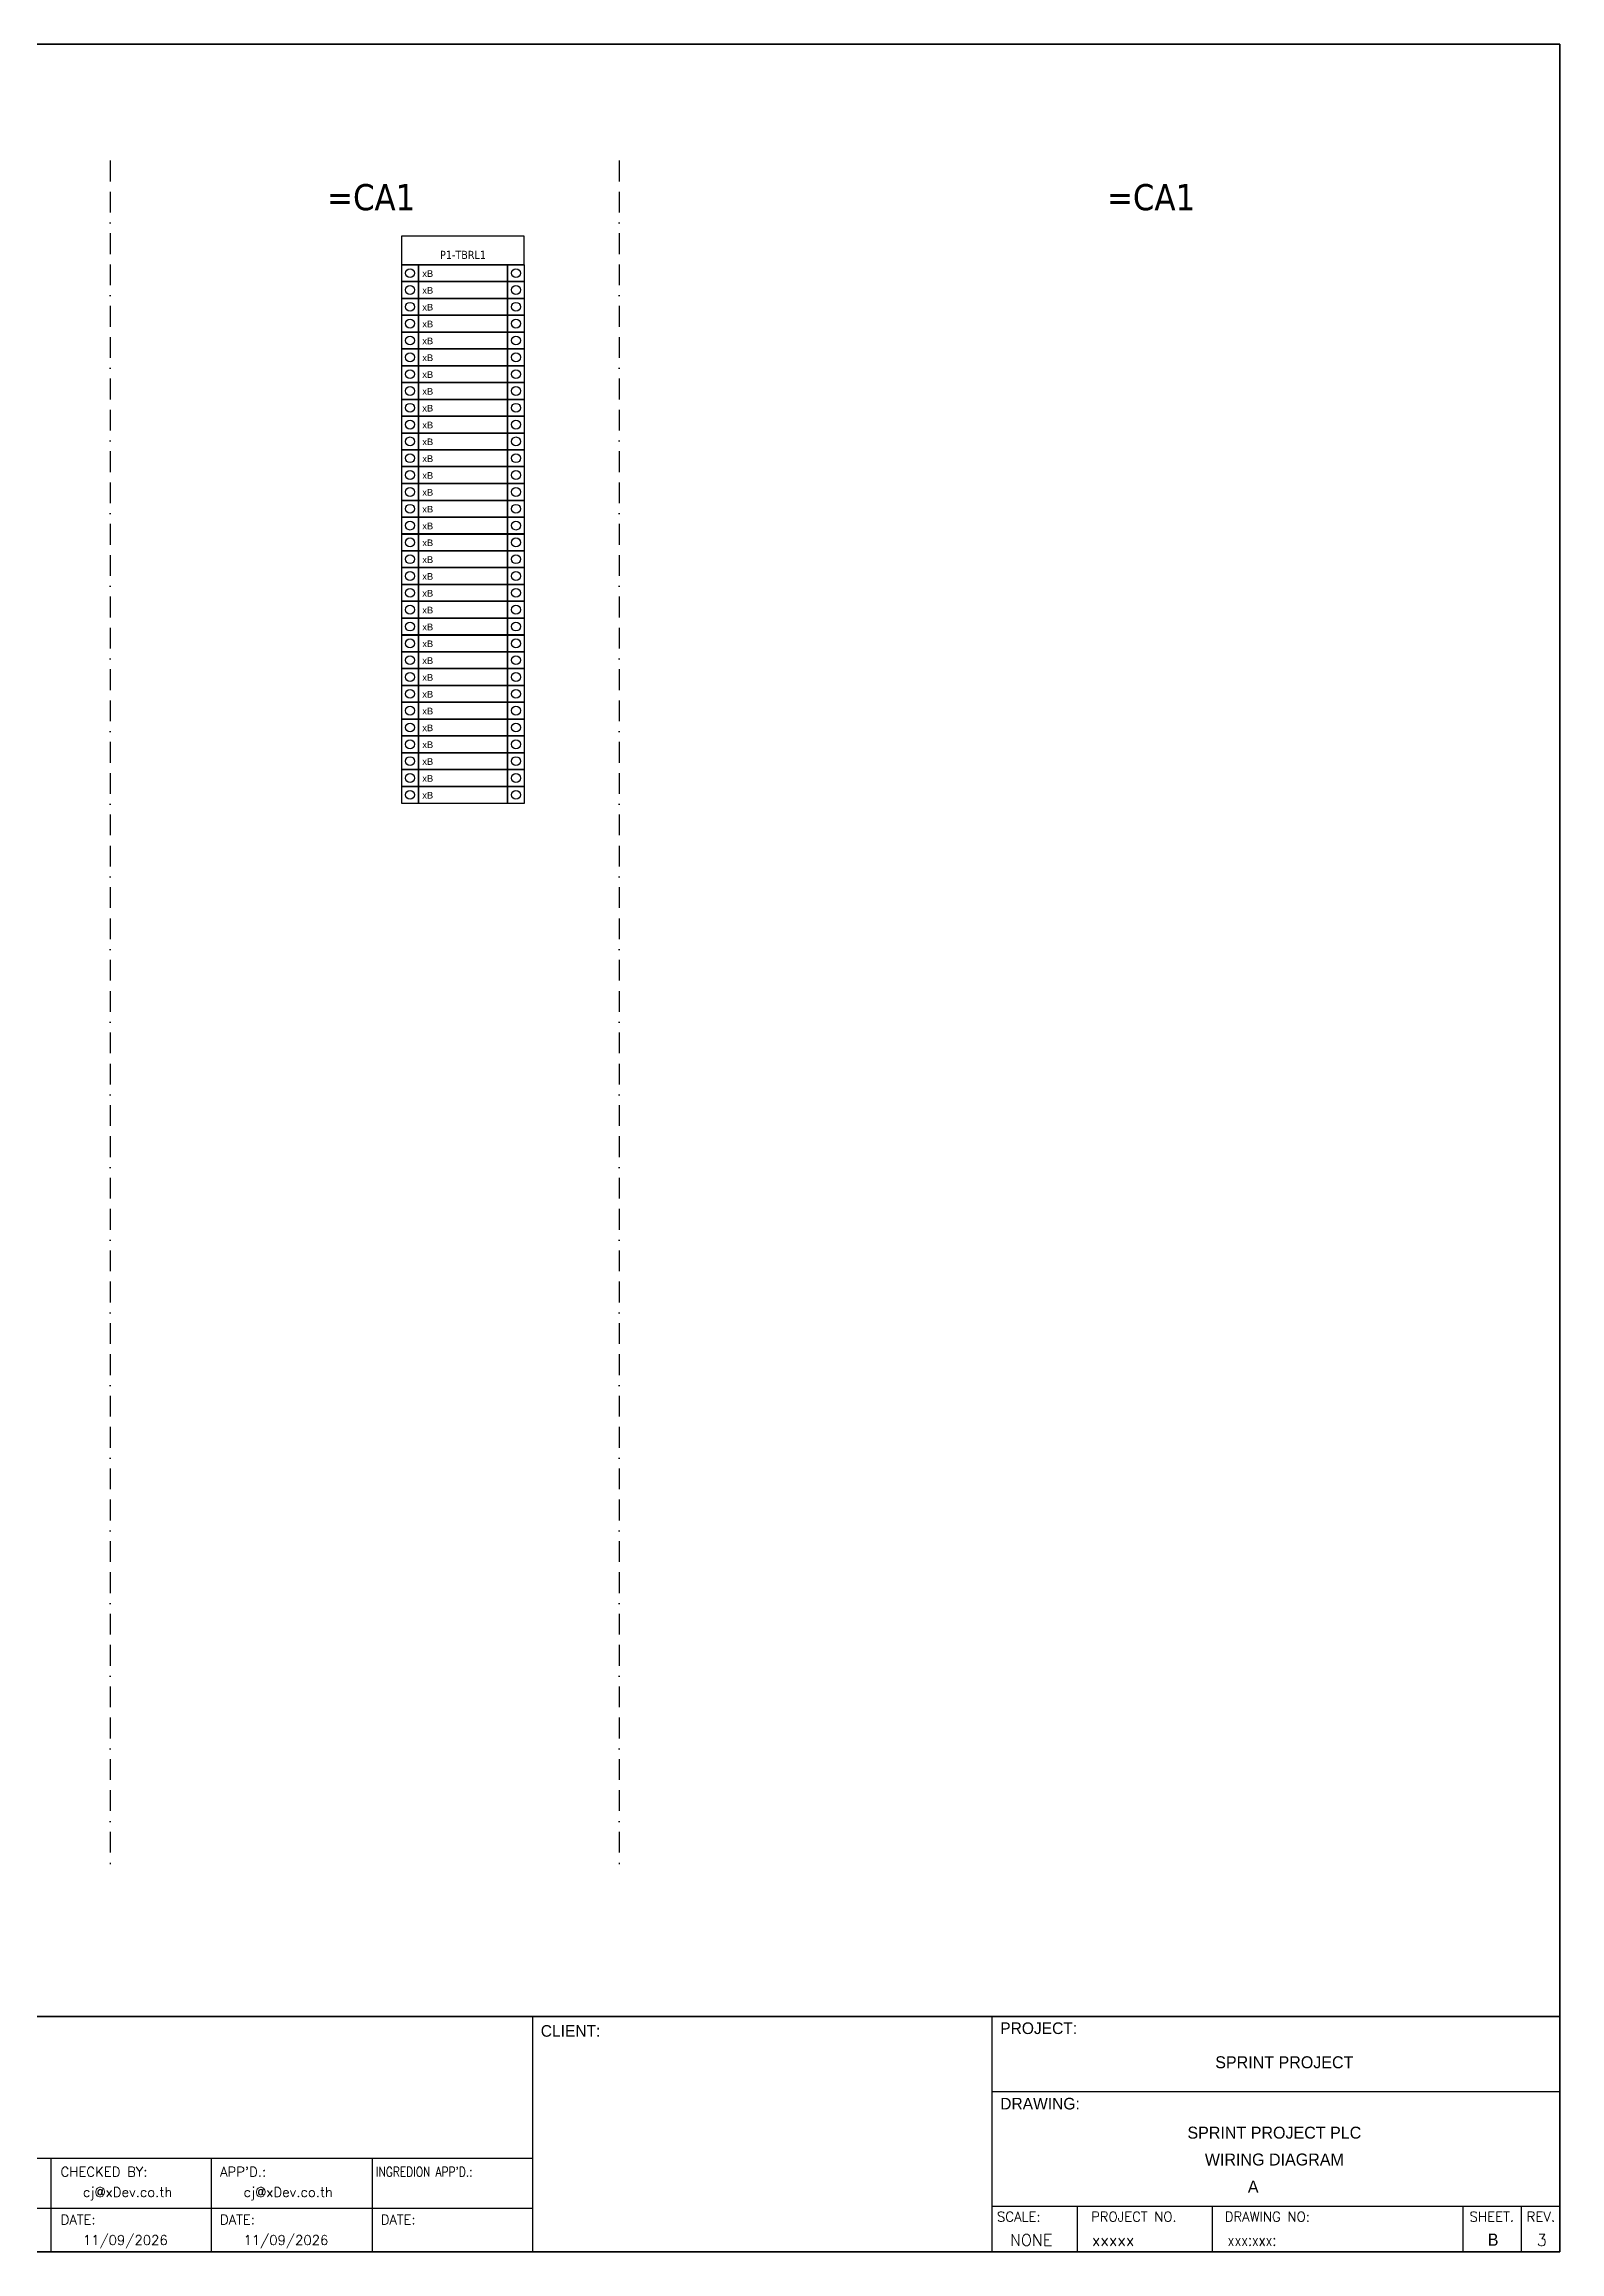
# Model space of a CAD drawing. Header units: millimetres. Extents: x 0 to 54213, y -3004 to 2820.
# Drawn here: x 35584 to 37440, y 0 to 2704 of the extents above; entities that cross this region are included whole.
import ezdxf
from ezdxf.enums import TextEntityAlignment as Align

# ---------------------------------------------------------------- set-up
doc = ezdxf.new("R2010")
doc.units = ezdxf.units.MM
doc.linetypes.add('BORDERX2', pattern=[88.9, 25.4, -12.7, 25.4, -12.7, 0, -12.7])
for name, color, linetype in [('GT_1', 9, 'Continuous'), ('HELPPOINT', 7, 'Continuous'), ('MEMBER', 7, 'Continuous'), ('x01001-FrameArea', 2, 'BORDERX2')]:
    doc.layers.add(name, color=color, linetype=linetype)
doc.styles.add('HTX11', font='O8111901')
doc.styles.add('ROMANS', font='romans.shx', dxfattribs={"width": 0.85, "height": 25})
doc.styles.get("Standard").update_dxf_attribs({"font": 'arial.ttf'})
doc.styles.add('Tahoma', font='')
doc.styles.get('Tahoma').set_extended_font_data('Tahoma')

# ---------------------------------------------------------------- blocks, each defined once
blk = doc.blocks.new('xTermSingleLayer7')
at = {"color": 7, "ltscale": 25.4}
for points in [[(0, -537), (537, -537), (537, 0), (0, 0)], [(537, -537), (3378, -537), (3378, 0), (537, 0)], [(3378, -537), (3915, -537), (3915, 0), (3378, 0)]]:
    blk.add_lwpolyline(points, close=True, dxfattribs=at)
for centre in [(268, -268), (3647, -268)]:
    blk.add_circle(centre, 141, dxfattribs=at)
blk.add_attdef('TERMINAL_B', (661, -387), '', height=212)

msp = doc.modelspace()

# ---------------------------------------------------------------- linework, layer by layer
at = {"color": 4}
for p, q in [((36848.7, 56.1), (36848.7, 0)), ((37014, 56.1), (37014, 0))]:
    msp.add_line(p, q, dxfattribs=at)
at = {"color": 4, "ltscale": 0.5}
for p, q in [((37321.1, 56.1), (37321.1, 0)), ((37321.1, 56.1), (37321.1, 0)), ((37392.3, 56.1), (37392.3, 0)), ((37392.3, 56.1), (37392.3, 0))]:
    msp.add_line(p, q, dxfattribs=at)
at = {"color": 4, "ltscale": 25.4}
msp.add_lwpolyline([(36021.3, 2434), (36171.6, 2434), (36171.6, 2469.2), (36021.3, 2469.2)], close=True, dxfattribs=at)
at = {"layer": 'GT_1', "color": 4}
for p, q in [((36182.2, 0), (36182.2, 288.2)), ((36744.5, 0), (36744.5, 288.2)), ((36744.5, 0), (36744.5, 288.2)), ((36744.5, 0), (36744.5, 288.2)), ((36182.2, 114.3), (35395.2, 114.3)), ((35592, 0), (35592, 114.3)), ((35788.7, 0), (35788.7, 114.3)), ((35985.5, 0), (35985.5, 114.3)), ((36744.5, 56.1), (37439.7, 56.1)), ((36182.2, 52.9), (35395.2, 52.9))]:
    msp.add_line(p, q, dxfattribs=at)
at = {"layer": 'HELPPOINT', "color": 4, "lineweight": 35}
for p, q in [((33546.4, 2704.2), (37439.7, 2704.2)), ((33546.4, 2704.2), (37439.7, 2704.2)), ((37439.7, 2704.2), (37439.7, 0)), ((37439.7, 2704.2), (37439.7, 0)), ((37439.7, 0), (33546.4, 0)), ((37439.7, 0), (33546.4, 0))]:
    msp.add_line(p, q, dxfattribs=at)
at = {"layer": 'HELPPOINT', "color": 4}
for p, q in [((36744.5, 196.6), (37439.7, 196.6)), ((36744.5, 196.6), (37439.7, 196.6)), ((36744.5, 56.1), (37439.7, 56.1))]:
    msp.add_line(p, q, dxfattribs=at)
at = {"layer": 'MEMBER', "color": 4, "lineweight": 35}
msp.add_line((33546.4, 288.2), (37439.7, 288.2), dxfattribs=at)
msp.add_line((33546.4, 288.2), (37439.7, 288.2), dxfattribs=at)
at = {"layer": 'MEMBER', "color": 4}
for p, q in [((36744.5, 196.6), (37439.7, 196.6)), ((36744.5, 196.6), (37439.7, 196.6)), ((36744.5, 56.1), (37439.7, 56.1)), ((36744.5, 56.1), (37439.7, 56.1))]:
    msp.add_line(p, q, dxfattribs=at)
at = {"layer": 'x01001-FrameArea'}
for p, q in [((35664.6, 2561.5), (35664.6, 475)), ((36287.7, 2561.5), (36287.7, 475))]:
    msp.add_line(p, q, dxfattribs=at)

# ---------------------------------------------------------------- block references
at = {"xscale": 0.0384, "yscale": 0.0384, "zscale": 0.0384}
for p in [(36021.3, 2434), (36021.3, 2413.4), (36021.3, 2392.8), (36021.3, 2372.2), (36021.3, 2351.5), (36021.3, 2330.9), (36021.3, 2310.3), (36021.3, 2289.7), (36021.3, 2269.1), (36021.3, 2248.5), (36021.3, 2227.9), (36021.3, 2207.3), (36021.3, 2186.7), (36021.3, 2166), (36021.3, 2145.4), (36021.3, 2124.8), (36021.3, 2104.2), (36021.3, 2083.6), (36021.3, 2063), (36021.3, 2042.4), (36021.3, 2021.8), (36021.3, 2001.1), (36021.3, 1980.5), (36021.3, 1959.9), (36021.3, 1939.3), (36021.3, 1918.7), (36021.3, 1898.1), (36021.3, 1877.5), (36021.3, 1856.9), (36021.3, 1836.3), (36021.3, 1815.6), (36021.3, 1795)]:
    msp.add_blockref('xTermSingleLayer7', p, dxfattribs=at).add_auto_attribs({'TERMINAL_B': 'xB'})

# ---------------------------------------------------------------- texts
at = {"color": 2, "style": 'Tahoma'}
for p in [(35984.1, 2516.8), (36939.2, 2516.8)]:
    msp.add_text('=CA1', height=32, dxfattribs=at).set_placement(p, align=Align.MIDDLE_CENTER)
at = {"color": 4, "style": 'Tahoma'}
msp.add_text('P1-TBRL1', height=9.95, dxfattribs=at).set_placement((36096.5, 2446.1), align=Align.MIDDLE_CENTER)
at = {"color": 4, "ltscale": 100, "style": 'HTX11'}
for s, p in [('SPRINT PROJECT', (37102.3, 232.2)), ('SPRINT PROJECT PLC', (37090.1, 146)), ('WIRING DIAGRAM', (37090.1, 113.1))]:
    msp.add_text(s, height=14.693, dxfattribs=at).set_placement(p, align=Align.MIDDLE_CENTER)
at = {"style": 'HTX11'}
for tag, text, height, p in [('A', 'A', 14.8, (37064.2, 79.8)), ('B', 'CHASSIS C1 SLOT 8', 14.821, (37358, 14.9))]:
    msp.add_attdef(tag, text=text, height=height, dxfattribs=at).set_placement(p, align=Align.MIDDLE_CENTER)
at = {"layer": 'GT_1', "color": 4, "style": 'HTX11'}
for s, p in [('CLIENT:', (36191.7, 263.5)), ('PROJECT:', (36754.4, 266.8)), ('DRAWING:', (36754.4, 174.4))]:
    msp.add_text(s, height=14.25, dxfattribs=at).set_placement(p)
at = {"layer": 'MEMBER', "color": 4, "ltscale": 0.8, "style": 'ROMANS'}
for s, height, p in [('CHECKED BY:', 11.875, (35603.7, 92.1)), ("APP'D.:", 11.88, (35798.9, 92.1)), ('cj@xDev.co.th', 11.875, (35631, 67.2)), ('cj@xDev.co.th', 11.875, (35827.7, 67.2)), ('DATE:', 11.88, (35603.7, 33.6)), ('DATE:', 11.88, (35798.9, 33.6)), ('DATE:', 11.88, (35995.7, 33.6)), ('SCALE:', 11.88, (36750.4, 37.1)), ('PROJECT NO.', 11.875, (36865.6, 37.1)), ('DRAWING NO:', 11.875, (37029.3, 37.1)), ('SHEET.', 12, (37329.1, 37.1)), ('REV.', 12, (37399, 37.1)), ('11/09/2026', 11.88, (35631, 8.5)), ('11/09/2026', 11.88, (35827.7, 8.5)), ('NONE', 14.23, (36766.4, 7.3)), ('xxxxx', 14.23, (36866.8, 7.3))]:
    msp.add_text(s, height=height, dxfattribs=at).set_placement(p)
at = {"layer": 'MEMBER', "color": 4, "ltscale": 0.8, "style": 'ROMANS', "width": 0.8}
for s, height, p in [("INGREDION APP'D.:", 11.875, (35989.7, 92.1)), ('xxx:xxx:', 14.23, (37033, 7.3))]:
    msp.add_text(s, height=height, dxfattribs=at).set_placement(p)
at = {"layer": 'MEMBER', "color": 4, "ltscale": 0.8, "style": 'ROMANS'}
msp.add_text('3', height=14.2, dxfattribs=at).set_placement((37417.6, 7.3), align=Align.CENTER)

doc.saveas('drawing.dxf')
